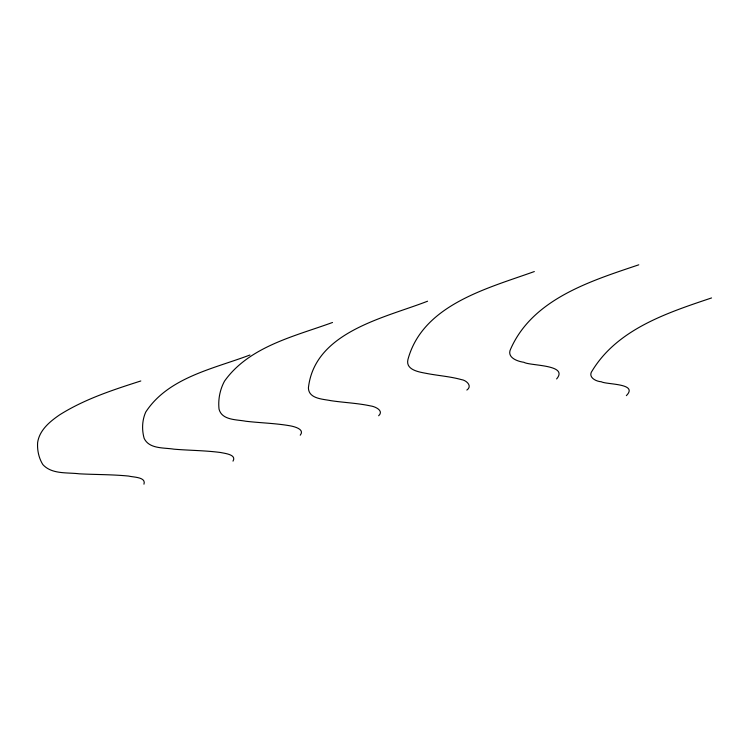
<?xml version="1.0" encoding="UTF-8"?>
<svg xmlns="http://www.w3.org/2000/svg" width="749" height="749" viewBox="0 0 749 749"><rect width="100%" height="100%" fill="white"/><g stroke="black" fill="none" stroke-linecap="round" stroke-linejoin="round"><path stroke-width="1.12" d="M143.958 484.191C146.355 476.935 133.135 477.3 128.678 476.074C112.238 474.435 95.694 474.688 79.207 473.808C67.129 472.301 51.812 474.492 42.833 464.567C38.789 458.07 37.094 450.074 37.637 442.49C39.482 430.057 49.968 421.453 59.742 414.787C84.665 399.095 112.949 389.901 140.812 380.969M232.995 461.141C236.946 454.568 224.644 453.398 220.59 452.508C205.114 450.449 189.46 450.477 173.918 449.175C163.975 447.509 149.304 449.185 144.164 438.399C141.72 429.814 142.076 420.245 145.737 412.072C168.3 377.384 213.727 368.742 249.932 355.007M300.237 435.197C305.199 429.13 293.88 426.453 289.732 425.75C275.201 423.222 260.399 422.96 245.775 421.238C236.675 419.468 221.947 420.395 219.036 409.16C217.987 399.591 219.916 389.602 224.513 381.147C249.192 346.413 294.666 336.292 332.509 322.482M378.648 415.761C384.293 410.639 374.903 406.426 370.586 405.93C357.516 403.112 344.091 402.644 330.889 400.668C322.931 399.039 308.7 398.88 308.41 387.926C314.617 331.807 384.63 317.922 427.567 301.21M466.861 390.06C472.788 386.007 466.224 380.164 461.403 379.612C449.84 376.391 437.762 375.661 426.012 373.32C418.785 371.963 405.471 369.856 407.924 359.576C422.754 304.637 487.618 288.356 534.327 271.55M556.619 378.938C569.137 364.332 529.777 365.989 523.897 362.282C517.325 361.402 506.249 357.395 510.752 348.791C532.979 298.72 591.064 280.903 638.775 264.809M626.361 395.65C638.766 383.179 606.596 384.752 601.307 381.756C595.614 381.447 587.244 376.887 592.412 370.455C617.925 328.83 667.818 312.633 711.55 297.943"/></g></svg>
